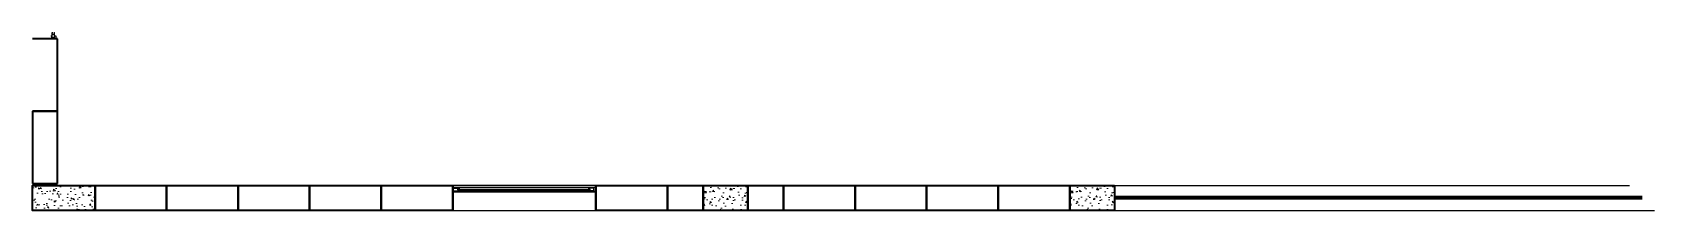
# Model space of a CAD drawing. Header units: inches. Extents: x -1721 to -596, y -6348 to -3031.
# Drawn here: x -656.44 to -647.37, y -3127.55 to -3126.56 of the extents above; entities that cross this region are included whole.
import ezdxf

# ---------------------------------------------------------------- set-up
doc = ezdxf.new("R2010")
doc.units = ezdxf.units.IN
doc.header["$MEASUREMENT"] = 0
for name, color, linetype, lineweight in [('$1$A-FLOR-FTPT', 6, 'Continuous', 70), ('$1$A-FLOR-PATT', 8, 'Continuous', 18), ('$1$A-GLAZ-FULL', 4, 'Continuous', 25), ('$1$A-WALL-FULL', 7, 'Continuous', 35)]:
    doc.layers.add(name, color=color, linetype=linetype, lineweight=lineweight)
doc.layers.add('$1$Layer1', color=7, linetype='Continuous')

msp = doc.modelspace()

# ---------------------------------------------------------------- hatches: boundary and pattern name
at = {"layer": '$1$A-FLOR-PATT'}
for points in [[(-656.3383, -3126.5771), (-656.3358, -3126.5771), (-656.3358, -3126.5913), (-656.3145, -3126.5913), (-656.3145, -3126.5771), (-656.312, -3126.5771), (-656.312, -3126.5938), (-656.3383, -3126.5938)], [(-654.0753, -3127.4238), (-654.0753, -3127.4263), (-654.0895, -3127.4263), (-654.0895, -3127.4475), (-654.0753, -3127.4475), (-654.0753, -3127.45), (-654.092, -3127.45), (-654.092, -3127.4238)], [(-653.3087, -3127.4238), (-653.3087, -3127.4263), (-653.2945, -3127.4263), (-653.2945, -3127.4475), (-653.3087, -3127.4475), (-653.3087, -3127.45), (-653.292, -3127.45), (-653.292, -3127.4238)]]:
    msp.add_hatch(color=256, dxfattribs=at).paths.add_polyline_path(points)
h = msp.add_hatch(dxfattribs=at)
h.set_pattern_fill('AR-CONC', color=256, scale=0.0005, angle=-90, style=0)
h.set_pattern_definition([(320, (-569.2911, -3160.82834), (-0.00796954, -0.091092334), [0.009525, -0.104775]), (265, (-569.2911, -3160.82834), (0.09552832, 0.01762141), [0.00762, -0.08382]), (10.451, (-569.29177, -3160.83593), (0.08755834, -0.07347125), [0.008095, -0.089045]), (316.1842, (-569.2657, -3160.82834), (-0.02102116, -0.13553952), [0.0142875, -0.1571625]), (6.6356, (-569.26745, -3160.83963), (0.12371278, -0.11870212), [0.0121425, -0.1335675]), (261.184, (-569.2657, -3160.82834), (0.12371256, -0.1187023), [0.01143, -0.12573]), (291, (-569.27205, -3160.84104), (-0.05113276, -0.07580744), [0.009525, -0.104775]), (236, (-569.27205, -3160.84104), (0.09209398, -0.03090101), [0.00762, -0.08382]), (341.4514, (-569.27631, -3160.847355), (0.04096143, -0.106708245), [0.008095, -0.089045]), (307.5, (-569.291103, -3160.828338), (0.04227752, -0.001544302), [0, -0.082804, 0, -0.08509, 0, -0.0841375]), (277.5, (-569.291103, -3160.82834), (0.050090287, -0.033409831), [0, -0.048514, 0, -0.080899, 0, -0.0320675]), (237.5, (-569.291103, -3160.800017), (-0.002864372, -0.067795298), [0, -0.03175, 0, -0.09906, 0, -0.131445]), (227.5, (-569.291103, -3160.787317), (0.012713246, -0.07406459), [0, -0.041275, 0, -0.065786, 0, -0.093345])])
h.paths.add_polyline_path([(-656.442, -3127.4138), (-656.442, -3127.5538), (-656.092, -3127.5538), (-656.092, -3127.4138)])
h = msp.add_hatch(dxfattribs=at)
h.set_pattern_fill('AR-CONC', color=256, scale=0.0005, angle=-90, style=0)
h.set_pattern_definition([(320, (-569.2911, -3145.82423), (-0.00796954, -0.091092334), [0.009525, -0.104775]), (265, (-569.2911, -3145.82423), (0.09552832, 0.01762141), [0.00762, -0.08382]), (10.451, (-569.29177, -3145.83182), (0.08755834, -0.07347125), [0.008095, -0.089045]), (316.1842, (-569.2657, -3145.82423), (-0.02102116, -0.13553952), [0.0142875, -0.1571625]), (6.6356, (-569.26745, -3145.83553), (0.12371278, -0.11870212), [0.0121425, -0.1335675]), (261.184, (-569.2657, -3145.82423), (0.12371256, -0.1187023), [0.01143, -0.12573]), (291, (-569.27205, -3145.83693), (-0.05113276, -0.07580744), [0.009525, -0.104775]), (236, (-569.27205, -3145.83693), (0.09209398, -0.03090101), [0.00762, -0.08382]), (341.4514, (-569.27631, -3145.84325), (0.04096143, -0.106708245), [0.008095, -0.089045]), (307.5, (-569.291103, -3145.824233), (0.04227752, -0.001544302), [0, -0.082804, 0, -0.08509, 0, -0.0841375]), (277.5, (-569.291103, -3145.824233), (0.050090287, -0.033409831), [0, -0.048514, 0, -0.080899, 0, -0.0320675]), (237.5, (-569.291103, -3145.795912), (-0.002864372, -0.067795298), [0, -0.03175, 0, -0.09906, 0, -0.131445]), (227.5, (-569.291103, -3145.78321), (0.012713246, -0.07406459), [0, -0.041275, 0, -0.065786, 0, -0.093345])])
h.paths.add_polyline_path([(-652.442, -3127.5547), (-652.442, -3127.4147), (-652.692, -3127.4147), (-652.692, -3127.5547)])
h = msp.add_hatch(dxfattribs=at)
h.set_pattern_fill('AR-CONC', color=256, scale=0.0005, angle=-90, style=0)
h.set_pattern_definition([(320, (-567.2411, -3145.82334), (-0.00796954, -0.091092334), [0.009525, -0.104775]), (265, (-567.2411, -3145.82334), (0.09552832, 0.01762141), [0.00762, -0.08382]), (10.451, (-567.24177, -3145.83093), (0.08755834, -0.07347125), [0.008095, -0.089045]), (316.1842, (-567.2157, -3145.82334), (-0.02102116, -0.13553952), [0.0142875, -0.1571625]), (6.6356, (-567.21745, -3145.83463), (0.12371278, -0.11870212), [0.0121425, -0.1335675]), (261.184, (-567.2157, -3145.82334), (0.12371256, -0.1187023), [0.01143, -0.12573]), (291, (-567.22205, -3145.83604), (-0.05113276, -0.07580744), [0.009525, -0.104775]), (236, (-567.22205, -3145.83604), (0.09209398, -0.03090101), [0.00762, -0.08382]), (341.4514, (-567.22631, -3145.842355), (0.04096143, -0.106708245), [0.008095, -0.089045]), (307.5, (-567.241103, -3145.823338), (0.04227752, -0.001544302), [0, -0.082804, 0, -0.08509, 0, -0.0841375]), (277.5, (-567.241103, -3145.82334), (0.050090287, -0.033409831), [0, -0.048514, 0, -0.080899, 0, -0.0320675]), (237.5, (-567.241103, -3145.795017), (-0.002864372, -0.067795298), [0, -0.03175, 0, -0.09906, 0, -0.131445]), (227.5, (-567.241103, -3145.782317), (0.012713246, -0.07406459), [0, -0.041275, 0, -0.065786, 0, -0.093345])])
h.paths.add_polyline_path([(-650.392, -3127.5538), (-650.392, -3127.4138), (-650.642, -3127.4138), (-650.642, -3127.5538)])

# ---------------------------------------------------------------- linework, layer by layer
at = {"layer": '$1$A-FLOR-FTPT'}
msp.add_line((-647.442, -3127.4838), (-650.392, -3127.4838), dxfattribs=at)
at = {"layer": '$1$A-GLAZ-FULL'}
for p, q in [((-656.3383, -3126.5771), (-656.3358, -3126.5771)), ((-656.3358, -3126.5771), (-656.3358, -3126.5913)), ((-656.3358, -3126.5913), (-656.3145, -3126.5913)), ((-656.3318, -3126.5871), (-656.3318, -3126.5579)), ((-656.3318, -3126.5579), (-656.3276, -3126.5579)), ((-656.3318, -3126.5871), (-656.3185, -3126.5871)), ((-656.3276, -3126.5679), (-656.3226, -3126.5679)), ((-656.3226, -3126.5579), (-656.3185, -3126.5579)), ((-656.3185, -3126.5871), (-656.3185, -3126.5579)), ((-656.3145, -3126.5771), (-656.312, -3126.5771)), ((-656.312, -3126.5771), (-656.312, -3126.5938)), ((-654.092, -3127.4238), (-653.292, -3127.4238)), ((-654.0753, -3127.4263), (-654.0895, -3127.4263)), ((-654.0753, -3127.4238), (-654.0753, -3127.4263)), ((-654.092, -3127.45), (-653.292, -3127.45)), ((-654.0853, -3127.4302), (-654.0562, -3127.4302)), ((-654.0853, -3127.4435), (-654.0562, -3127.4435)), ((-654.0753, -3127.4475), (-654.0753, -3127.45)), ((-653.292, -3127.45), (-654.0753, -3127.45)), ((-654.0662, -3127.4344), (-653.3234, -3127.4344)), ((-654.0662, -3127.4344), (-654.0662, -3127.4394)), ((-654.0662, -3127.4394), (-653.3234, -3127.4394)), ((-654.0562, -3127.4302), (-654.0562, -3127.4344)), ((-654.0562, -3127.4394), (-654.0562, -3127.4435)), ((-653.3042, -3127.4302), (-653.3334, -3127.4302)), ((-653.3334, -3127.4302), (-653.3334, -3127.4344)), ((-653.3334, -3127.4394), (-653.3334, -3127.4435)), ((-653.3042, -3127.4435), (-653.3334, -3127.4435)), ((-653.3234, -3127.4394), (-653.3234, -3127.4344)), ((-653.3042, -3127.4302), (-653.3042, -3127.4435))]:
    msp.add_line(p, q, dxfattribs=at)
at = {"layer": '$1$A-WALL-FULL'}
for p, q in [((-656.302, -3126.5938), (-656.442, -3126.5938)), ((-656.302, -3126.9988), (-656.302, -3126.5938)), ((-656.302, -3126.9988), (-656.442, -3126.9988)), ((-656.442, -3126.9988), (-656.442, -3127.4038)), ((-656.442, -3126.9988), (-656.302, -3126.9988)), ((-656.302, -3127.4038), (-656.302, -3126.9988)), ((-656.442, -3127.4038), (-656.302, -3127.4038)), ((-656.092, -3127.5538), (-656.092, -3127.4138)), ((-656.092, -3127.4138), (-655.692, -3127.4138)), ((-655.692, -3127.5538), (-655.692, -3127.4138)), ((-655.692, -3127.4138), (-655.292, -3127.4138)), ((-655.692, -3127.4138), (-655.692, -3127.5538)), ((-655.292, -3127.5538), (-655.292, -3127.4138)), ((-655.292, -3127.4138), (-654.892, -3127.4138)), ((-655.292, -3127.4138), (-655.292, -3127.5538)), ((-654.892, -3127.5538), (-654.892, -3127.4138)), ((-654.892, -3127.4138), (-654.492, -3127.4138)), ((-654.892, -3127.4138), (-654.892, -3127.5538)), ((-654.492, -3127.5538), (-654.492, -3127.4138)), ((-654.492, -3127.4138), (-654.092, -3127.4138)), ((-654.492, -3127.4138), (-654.492, -3127.5538)), ((-654.092, -3127.5538), (-654.092, -3127.4138)), ((-654.092, -3127.4138), (-654.092, -3127.5538)), ((-653.292, -3127.5538), (-653.292, -3127.4138)), ((-653.292, -3127.4138), (-652.892, -3127.4138)), ((-653.292, -3127.4138), (-653.292, -3127.5538)), ((-652.892, -3127.5538), (-652.892, -3127.4138)), ((-652.892, -3127.4138), (-652.692, -3127.4138)), ((-652.892, -3127.4138), (-652.892, -3127.5538)), ((-652.692, -3127.4138), (-652.692, -3127.5538)), ((-652.442, -3127.4147), (-652.242, -3127.4147)), ((-652.442, -3127.5547), (-652.442, -3127.4147)), ((-652.242, -3127.4147), (-652.242, -3127.5547)), ((-652.242, -3127.5547), (-652.242, -3127.4147)), ((-652.242, -3127.4147), (-651.842, -3127.4147)), ((-652.242, -3127.4147), (-651.842, -3127.4147)), ((-652.242, -3127.5547), (-652.242, -3127.4147)), ((-651.842, -3127.4147), (-651.842, -3127.5547)), ((-651.842, -3127.5547), (-651.842, -3127.4147)), ((-651.842, -3127.4147), (-651.442, -3127.4147)), ((-651.842, -3127.4147), (-651.442, -3127.4147)), ((-651.842, -3127.4147), (-651.842, -3127.5547)), ((-651.842, -3127.5547), (-651.842, -3127.4147)), ((-651.442, -3127.4147), (-651.442, -3127.5547)), ((-651.442, -3127.5547), (-651.442, -3127.4147)), ((-651.442, -3127.4147), (-651.042, -3127.4147)), ((-651.442, -3127.4147), (-651.042, -3127.4147)), ((-651.442, -3127.4147), (-651.442, -3127.5547)), ((-651.442, -3127.5547), (-651.442, -3127.4147)), ((-651.042, -3127.4147), (-651.042, -3127.5547)), ((-651.042, -3127.5547), (-651.042, -3127.4147)), ((-651.042, -3127.4147), (-650.642, -3127.4147)), ((-651.042, -3127.4147), (-650.642, -3127.4147)), ((-651.042, -3127.4147), (-651.042, -3127.5547)), ((-651.042, -3127.5547), (-651.042, -3127.4147)), ((-650.642, -3127.4147), (-650.642, -3127.5547)), ((-653.692, -3127.45), (-654.092, -3127.45)), ((-653.292, -3127.45), (-653.692, -3127.45)), ((-655.692, -3127.5538), (-656.092, -3127.5538)), ((-655.292, -3127.5538), (-655.692, -3127.5538)), ((-654.892, -3127.5538), (-655.292, -3127.5538)), ((-654.492, -3127.5538), (-654.892, -3127.5538)), ((-654.092, -3127.5538), (-654.492, -3127.5538)), ((-652.892, -3127.5538), (-653.292, -3127.5538)), ((-652.692, -3127.5538), (-652.892, -3127.5538)), ((-652.242, -3127.5547), (-652.442, -3127.5547)), ((-651.842, -3127.5547), (-652.242, -3127.5547)), ((-651.842, -3127.5547), (-652.242, -3127.5547)), ((-651.442, -3127.5547), (-651.842, -3127.5547)), ((-651.442, -3127.5547), (-651.842, -3127.5547)), ((-651.042, -3127.5547), (-651.442, -3127.5547)), ((-651.042, -3127.5547), (-651.442, -3127.5547)), ((-650.642, -3127.5547), (-651.042, -3127.5547)), ((-650.642, -3127.5547), (-651.042, -3127.5547))]:
    msp.add_line(p, q, dxfattribs=at)
for points in [[(-656.092, -3127.4138), (-656.092, -3127.5538), (-656.442, -3127.5538), (-656.442, -3127.4138)], [(-652.442, -3127.4147), (-652.442, -3127.5547), (-652.692, -3127.5547), (-652.692, -3127.4147)], [(-650.392, -3127.4138), (-650.392, -3127.5538), (-650.642, -3127.5538), (-650.642, -3127.4138)]]:
    msp.add_lwpolyline(points, close=True, dxfattribs=at)
at = {"layer": '$1$Layer1', "color": 251, "true_color": 0x636466}
for p, q in [((-653.292, -3127.4138), (-654.092, -3127.4138)), ((-654.092, -3127.5538), (-653.292, -3127.5538))]:
    msp.add_line(p, q, dxfattribs=at)
for p, q in [((-650.392, -3127.4138), (-647.512, -3127.4138)), ((-650.392, -3127.5538), (-647.372, -3127.5538))]:
    msp.add_line(p, q)

doc.saveas('drawing.dxf')
